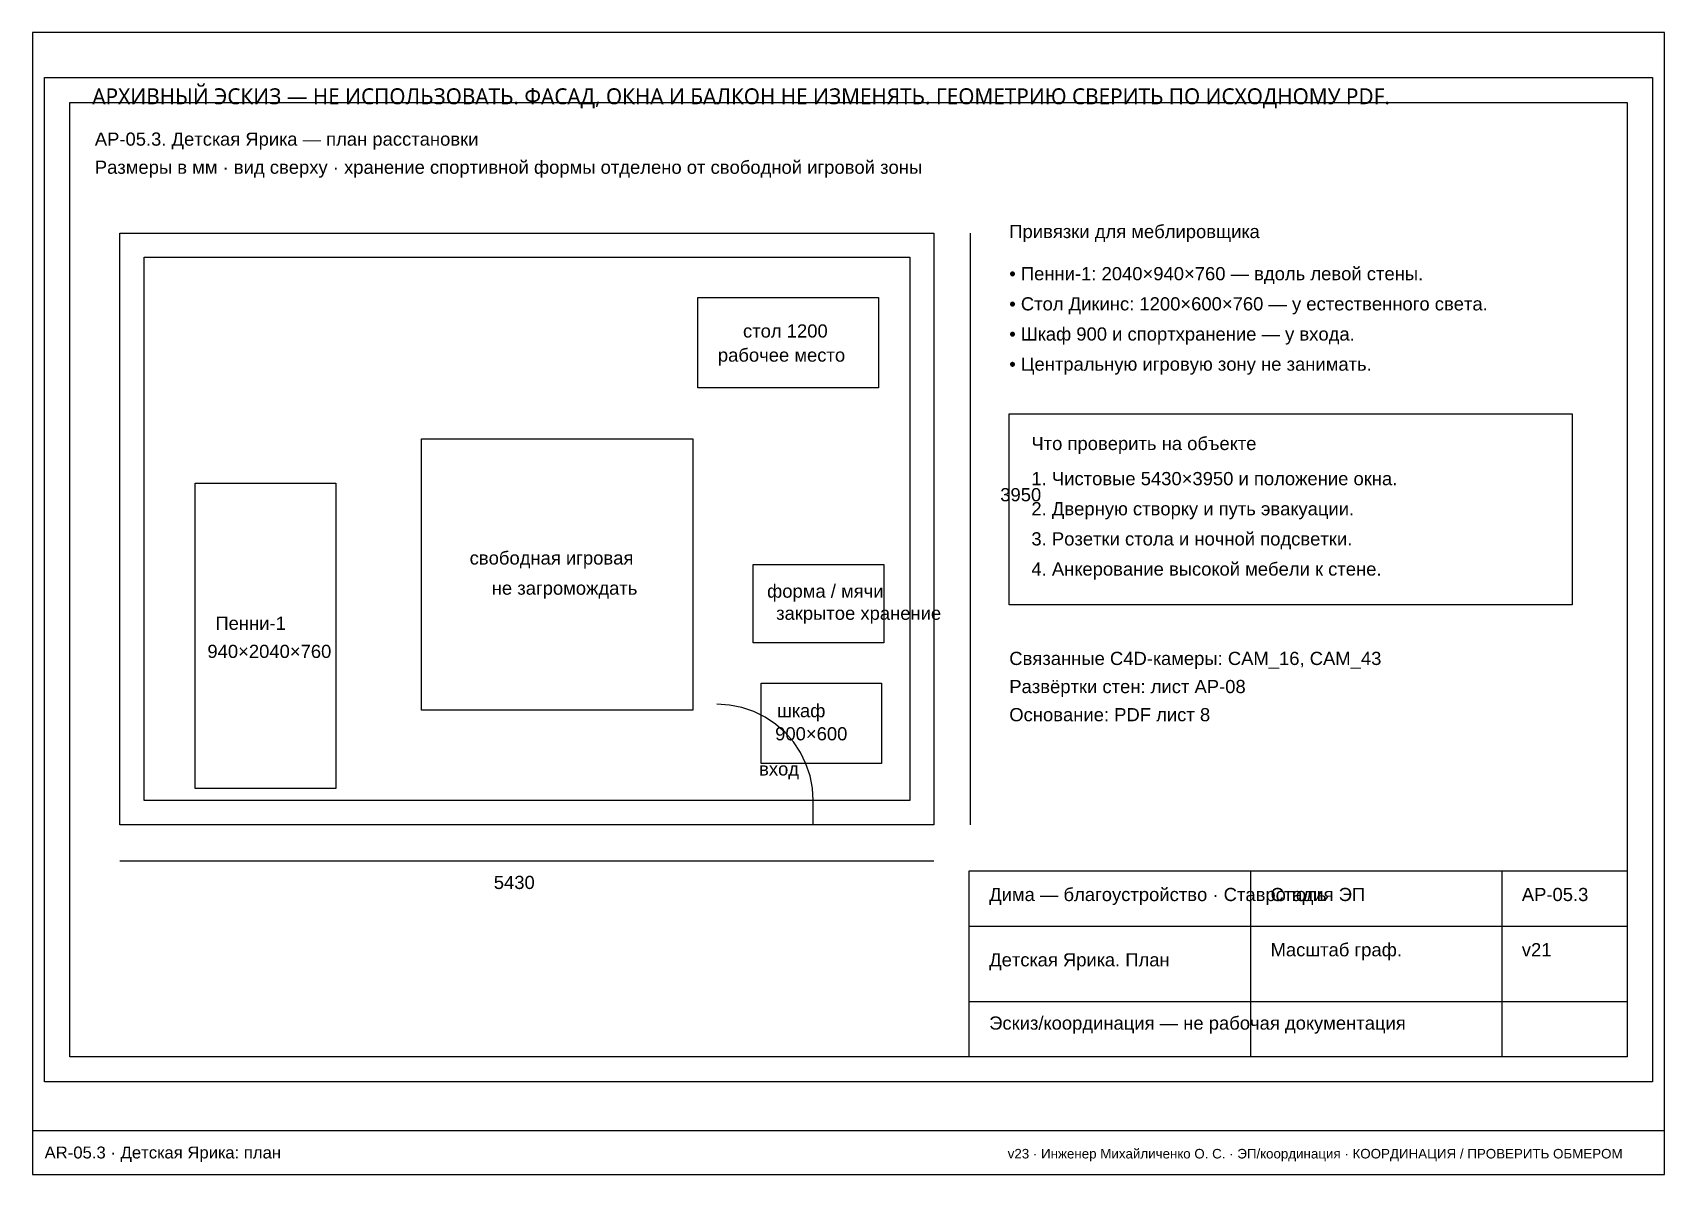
# Paper-space layout 'AR-05.3' of a CAD drawing. Header units: millimetres. Extents: x 5 to 415, y 5 to 292.
import ezdxf

# ---------------------------------------------------------------- set-up
doc = ezdxf.new("R2010")
doc.units = ezdxf.units.MM
for name, color, linetype in [('A-DIMS', 1, 'Continuous'), ('A-FRAME', 7, 'Continuous'), ('A-NOTES', 30, 'Continuous'), ('A-OBJECT', 8, 'Continuous'), ('A-TEXT', 7, 'Continuous'), ('A-WALL', 7, 'Continuous')]:
    doc.layers.add(name, color=color, linetype=linetype)
doc.styles.add('ARIAL', font='arial.ttf')
doc.styles.add('OpenSans', font='OpenSans-Regular.ttf')

psp = doc.layouts.new('AR-05.3')

# ---------------------------------------------------------------- linework, layer by layer
at = {"layer": 'A-DIMS'}
for points in [[(240.55, 241.61), (240.55, 92.89)], [(26.94, 83.8), (231.46, 83.8)]]:
    psp.add_lwpolyline(points, dxfattribs=at)
at = {"layer": 'A-FRAME'}
psp.add_line((5, 16), (415, 16), dxfattribs=at)
psp.add_lwpolyline([(5, 5), (415, 5), (415, 292), (5, 292)], close=True, dxfattribs=at)
at = {"layer": 'A-NOTES'}
psp.add_lwpolyline([(250.4, 196.16), (391.8, 196.16), (391.8, 148.19), (250.4, 148.19), (250.4, 196.16)], close=True, dxfattribs=at)
at = {"layer": 'A-OBJECT'}
for points in [[(8, 280.75), (412, 280.75), (412, 28.25), (8, 28.25), (8, 280.75)], [(26.94, 241.61), (231.46, 241.61), (231.46, 92.89), (26.94, 92.89), (26.94, 241.61)], [(33, 235.55), (225.4, 235.55), (225.4, 98.95), (33, 98.95), (33, 235.55)], [(172.12, 225.45), (217.57, 225.45), (217.57, 202.73), (172.12, 202.73), (172.12, 225.45)], [(102.69, 189.85), (170.86, 189.85), (170.86, 121.67), (102.69, 121.67), (102.69, 189.85)], [(45.88, 178.74), (81.22, 178.74), (81.22, 101.98), (45.88, 101.98), (45.88, 178.74)], [(186.01, 158.29), (218.84, 158.29), (218.84, 138.59), (186.01, 138.59), (186.01, 158.29)], [(188.03, 128.49), (218.33, 128.49), (218.33, 108.29), (188.03, 108.29), (188.03, 128.49)]]:
    psp.add_lwpolyline(points, close=True, dxfattribs=at)
at = {"layer": 'A-WALL'}
for points in [[(14.31, 274.44), (405.69, 274.44), (405.69, 34.56), (14.31, 34.56), (14.31, 274.44)], [(240.3, 81.28), (405.69, 81.28), (405.69, 34.56), (240.3, 34.56), (240.3, 81.28)]]:
    psp.add_lwpolyline(points, close=True, dxfattribs=at)
for points in [[(201.16, 98.95), (200.96, 102.11), (200.34, 105.22), (199.32, 108.23), (197.91, 111.07), (196.15, 113.71), (194.06, 116.09), (191.68, 118.18), (189.04, 119.94), (186.2, 121.34), (183.2, 122.36), (180.09, 122.98), (176.92, 123.19)], [(201.16, 92.89), (201.16, 98.95)], [(311, 81.28), (311, 34.56)], [(374.12, 81.28), (374.12, 34.56)], [(240.3, 67.39), (405.69, 67.39)], [(240.3, 48.45), (405.69, 48.45)]]:
    psp.add_lwpolyline(points, dxfattribs=at)

# ---------------------------------------------------------------- texts
at = {"color": 1, "insert": (20, 278), "char_height": 4, "width": 370, "attachment_point": 1, "style": 'OpenSans'}
psp.add_mtext('АРХИВНЫЙ ЭСКИЗ — НЕ ИСПОЛЬЗОВАТЬ. ФАСАД, ОКНА И БАЛКОН НЕ ИЗМЕНЯТЬ. ГЕОМЕТРИЮ СВЕРИТЬ ПО ИСХОДНОМУ PDF.', dxfattribs=at)
at = {"layer": 'A-DIMS', "style": 'ARIAL'}
psp.add_text('v23 · Инженер Михайличенко О. С. · ЭП/координация · КООРДИНАЦИЯ / ПРОВЕРИТЬ ОБМЕРОМ', height=2.4, dxfattribs=at).set_placement((250, 9))
at = {"layer": 'A-TEXT', "style": 'ARIAL'}
for s, height, p in [('АР-05.3. Детская Ярика — план расстановки', 3.3128, (20.62, 263.58)), ('Размеры в мм · вид сверху · хранение спортивной формы отделено от свободной игровой зоны', 3.3128, (20.62, 256.51)), ('Привязки для меблировщика', 3.3128, (250.4, 240.35)), ('• Пенни-1: 2040×940×760 — вдоль левой стены.', 3.3128, (250.4, 229.75)), ('• Стол Дикинс: 1200×600×760 — у естественного света.', 3.3128, (250.4, 222.17)), ('стол 1200', 3.313, (183.49, 215.35)), ('• Шкаф 900 и спортхранение — у входа.', 3.3128, (250.4, 214.59)), ('рабочее место', 3.3128, (177.18, 209.29)), ('• Центральную игровую зону не занимать.', 3.3128, (250.4, 207.02)), ('Что проверить на объекте', 3.3128, (255.96, 187.07)), ('1. Чистовые 5430×3950 и положение окна.', 3.3128, (255.96, 178.24)), ('3950', 3.313, (248.13, 174.19)), ('2. Дверную створку и путь эвакуации.', 3.3128, (255.96, 170.66)), ('3. Розетки стола и ночной подсветки.', 3.3128, (255.96, 163.09)), ('свободная игровая', 3.3128, (114.81, 158.29)), ('4. Анкерование высокой мебели к стене.', 3.3128, (255.96, 155.51)), ('не загромождать', 3.3128, (120.36, 150.71)), ('форма / мячи', 3.3128, (189.55, 149.96)), ('Пенни-1', 3.313, (50.92, 141.88)), ('закрытое хранение', 3.3128, (191.82, 144.4)), ('940×2040×760', 3.3128, (48.91, 134.81)), ('Связанные C4D-камеры: CAM_16, CAM_43', 3.3128, (250.4, 133.04)), ('Развёртки стен: лист АР-08', 3.3128, (250.4, 125.97)), ('шкаф', 3.313, (192.07, 119.91)), ('Основание: PDF лист 8', 3.3128, (250.4, 118.9)), ('900×600', 3.313, (191.57, 114.1)), ('вход', 3.313, (187.53, 105.26)), ('5430', 3.313, (120.87, 76.73)), ('Дима — благоустройство · Ставрополь', 3.3128, (245.35, 73.7)), ('Стадия ЭП', 3.313, (316.05, 73.7)), ('АР-05.3', 3.313, (379.18, 73.7)), ('Масштаб граф.', 3.3128, (316.05, 59.81)), ('v21', 3.313, (379.18, 59.81)), ('Детская Ярика. План', 3.3128, (245.35, 57.29)), ('Эскиз/координация — не рабочая документация', 3.3128, (245.35, 41.38)), ('AR-05.3 · Детская Ярика: план', 3, (8, 9))]:
    psp.add_text(s, height=height, dxfattribs=at).set_placement(p)

doc.saveas('drawing.dxf')
